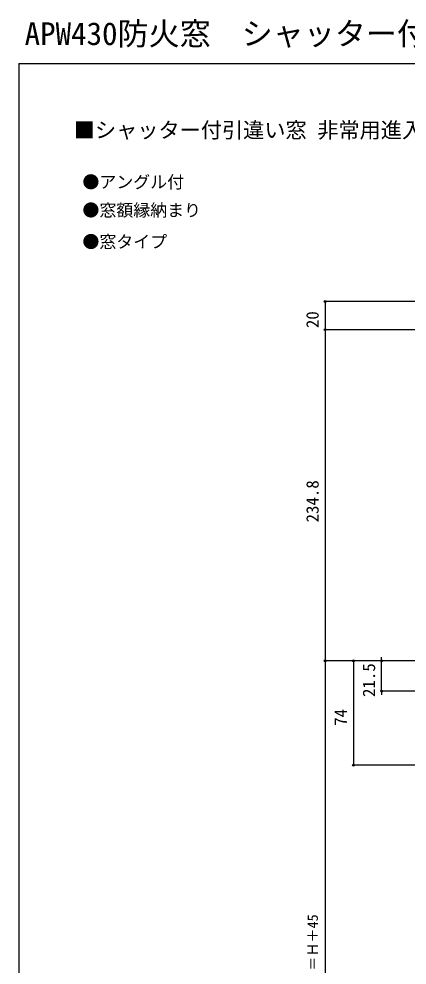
# Model space of a CAD drawing. Units: millimetres, scale not verified. Extents: x -525 to 525, y -783 to 779.
# Drawn here: x -525 to -250, y 108 to 779 of the extents above; entities that cross this region are included whole.
import ezdxf
from ezdxf.enums import TextEntityAlignment as Align

# ---------------------------------------------------------------- set-up
doc = ezdxf.new("R2010")
doc.units = ezdxf.units.MM
doc.header["$LTSCALE"] = 4
for name, color, linetype in [('0-1_USER1', 3, 'Continuous'), ('0-7_YKK_D', 6, 'Continuous'), ('0-8_YKK_ZWAK', 7, 'Continuous')]:
    doc.layers.add(name, color=color, linetype=linetype)
doc.styles.add('ＭＳ ゴシック', font='')
doc.styles.get('ＭＳ ゴシック').set_extended_font_data('MS Gothic')

msp = doc.modelspace()

# ---------------------------------------------------------------- linework, layer by layer
at = {"layer": '0-7_YKK_D'}
for p, q in [((-70.699, 578.398), (-309, 578.398)), ((-308, 578.398), (-308, 558.401)), ((-251, 558.401), (-309, 558.401)), ((-69.399, 558.398), (-309, 558.398)), ((-308, 558.398), (-308, 323.604)), ((-251, 323.604), (-309, 323.604)), ((-251, 323.604), (-309, 323.604)), ((-308, 323.604), (-308, -111.401)), ((-251, 323.604), (-289, 323.604)), ((-288, 323.604), (-288, 249.6)), ((-237.5, 323.604), (-269, 323.604)), ((-268, 323.604), (-268, 326.154)), ((-268, 302.099), (-268, 323.604)), ((-69.997, 302.099), (-269, 302.099)), ((-268, 302.099), (-268, 299.549)), ((-202.896, 249.6), (-289, 249.6))]:
    msp.add_line(p, q, dxfattribs=at)
for centre in [(-308, 578.398), (-308, 558.401), (-308, 558.398), (-308, 323.604), (-308, 323.604), (-288, 323.604), (-268, 323.604), (-268, 302.099), (-288, 249.6)]:
    msp.add_circle(centre, 0.637, dxfattribs=at)
at = {"layer": '0-8_YKK_ZWAK'}
for q in [(-525, -782.9), (525, 747.1)]:
    msp.add_line((-525, 747.1), q, dxfattribs=at)

# ---------------------------------------------------------------- texts
at = {"layer": '0-1_USER1', "style": 'ＭＳ ゴシック'}
for s, height, p in [('APW430防火窓  シャッター付引違い窓', 16.13, (-520.962, 755.405)), ('■シャッター付引違い窓 非常用進入口対応サイズ仕様 手動シャッターGR 外部ハンドル付座板仕様', 11, (-486.153, 691.145)), ('●アングル付', 8.798, (-480, 656.1)), ('●窓額縁納まり', 8.798, (-480, 636.1)), ('●窓タイプ', 8.798, (-480, 613.736))]:
    msp.add_text(s, height=height, dxfattribs=at).set_placement(p, align=Align.BOTTOM_LEFT)
at = {"layer": '0-7_YKK_D', "style": 'ＭＳ ゴシック'}
for s, height, p in [('20', 8.798, (-310, 559.536)), ('234.8', 8.798, (-310, 421.74)), ('21.5', 8.798, (-270, 297.988)), ('74', 8.798, (-290, 277.568)), ('シャッターｈ＝Ｈ＋45', 7.331, (-311.023, 43.914))]:
    msp.add_text(s, height=height, rotation=90, dxfattribs=at).set_placement(p, align=Align.BOTTOM_LEFT)

doc.saveas('drawing.dxf')
